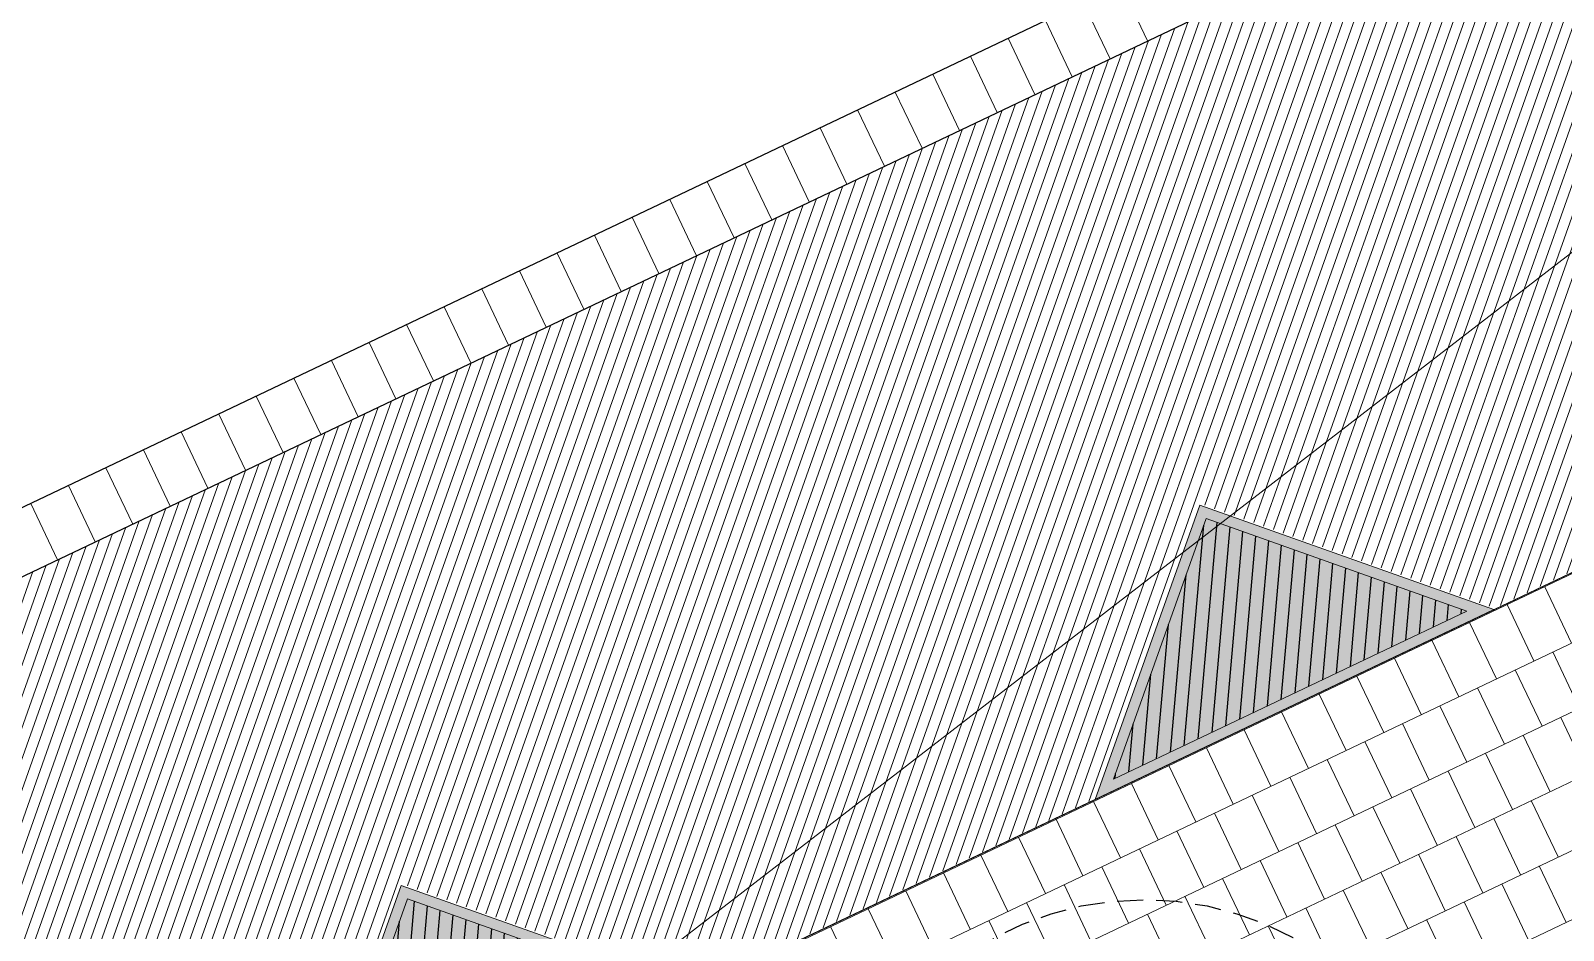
# Model space of a CAD drawing. Header units: metres. Extents: x 678805 to 1359287, y 2747329 to 5497370.
# Drawn here: x 679722.23 to 679736.96, y 2748722.57 to 2748731.21 of the extents above; entities that cross this region are included whole.
import ezdxf
from ezdxf.enums import TextEntityAlignment as Align

# ---------------------------------------------------------------- set-up
doc = ezdxf.new("R2010")
doc.units = ezdxf.units.M
doc.linetypes.add('XREF_MON_SFT_TREES$0$HIDDEN', pattern=[0.375, 0.25, -0.125])
for name, color, linetype in [('00_XREF_MON_HSC_PAVEMENT', 7, 'Continuous'), ('00_XREF_TWQ_SFT_TREES', 7, 'Continuous'), ('XREF_MON_GENERAL_LAYOUT$0$02-L-Plan Change', 8, 'Continuous'), ('XREF_MON_HSC_PAVEMENT$0$03-TR-Tree Pit_Green', 74, 'Continuous'), ('XREF_MON_SFT_TREES$0$SL_TREE_CANOPY', 251, 'XREF_MON_SFT_TREES$0$HIDDEN'), ('XREF_MON_SFT_TREES$0$SL_TREE_TRUNK', 251, 'Continuous')]:
    doc.layers.add(name, color=color, linetype=linetype)
for name, color, linetype, true_color in [('02-L-Waterfeatures 01', 7, 'Continuous', 0x4da6ff), ('XREF_MON_HSC_PAVEMENT$0$03-TR-Tree Pit_White', 7, 'Continuous', 0xfcfcfc), ('XREF_MON_SFT_TREES$0$SL_TREE_ACACIA_ETBAICA', 7, 'Continuous', 0x405700), ('XREF_MON_SFT_TREES$0$SL_TREE_ACACIA_NILOTICA', 7, 'Continuous', 0x264d00)]:
    doc.layers.add(name, color=color, linetype=linetype, true_color=true_color)
for name, color, linetype, lineweight in [('XREF_MON_GENERAL_LAYOUT$0$02-L-Level Curves 1m', 37, 'Continuous', 5), ('XREF_MON_GENERAL_LAYOUT$0$02-L-Material Change', 251, 'Continuous', 5), ('XREF_MON_GENERAL_LAYOUT$0$04-BK-Tree Pit', 6, 'Continuous', 5), ('XREF_MON_HSC_PAVEMENT$0$02-L-B-Flat Bar', 251, 'Continuous', 5), ('XREF_MON_HSC_PAVEMENT$0$04-BK-Tree Pit', 6, 'Continuous', 5)]:
    doc.layers.add(name, color=color, linetype=linetype, lineweight=lineweight)
for name, color, linetype, lineweight, true_color in [('XREF_MON_HSC_PAVEMENT$0$02-L-Joints-Paviment_07_Precast Concrete Blocks 60X40', 7, 'Continuous', 5, 0x999999), ('XREF_MON_HSC_PAVEMENT$0$03-TR-Pavement_07_Precast Concrete Blocks 20X10', 7, 'Continuous', 5, 0x999999), ('XREF_MON_HSC_PAVEMENT$0$03-TR-Pavement_07_Precast Concrete Blocks 60X40', 7, 'Continuous', 5, 0x999999)]:
    doc.layers.add(name, color=color, linetype=linetype, lineweight=lineweight, true_color=true_color)
doc.layers.get('XREF_MON_SFT_TREES$0$SL_TREE_ACACIA_ETBAICA').off()
doc.layers.get('XREF_MON_SFT_TREES$0$SL_TREE_ACACIA_NILOTICA').off()
doc.styles.add('XREF_MON_GENERAL_LAYOUT$0$Standard', font='arial.ttf')

# ---------------------------------------------------------------- blocks, each defined once
blk = doc.blocks.new('XREF_MON_SFT_TREES$0$Acacia_nilotica')
h = blk.add_hatch()
h.set_pattern_fill('ANSI31', color=256, scale=0.1)
edge = h.paths.add_edge_path()
edge.add_arc((0, 0), 4, 0, 360)
at = {"layer": 'XREF_MON_SFT_TREES$0$SL_TREE_TRUNK'}
h = blk.add_hatch(color=256, dxfattribs=at)
h.dxf.hatch_style = 1
edge = h.paths.add_edge_path()
edge.add_arc((0, 0), 0.25, 0, 360)
at = {"layer": 'XREF_MON_SFT_TREES$0$SL_TREE_CANOPY', "linetype": 'XREF_MON_SFT_TREES$0$HIDDEN'}
blk.add_circle((0, 0), 4, dxfattribs=at)
at = {"layer": 'XREF_MON_SFT_TREES$0$SL_TREE_TRUNK'}
blk.add_circle((0, 0), 0.25, dxfattribs=at)
blk = doc.blocks.new('XREF_MON_SFT_TREES$0$Acacia etbaica')
h = blk.add_hatch()
h.set_pattern_fill('ANSI31', color=256, scale=0.1)
edge = h.paths.add_edge_path()
edge.add_arc((0, 0), 3, 0, 360)
at = {"layer": 'XREF_MON_SFT_TREES$0$SL_TREE_TRUNK'}
h = blk.add_hatch(color=256, dxfattribs=at)
h.dxf.hatch_style = 1
edge = h.paths.add_edge_path()
edge.add_arc((0, 0), 0.15, 286.4511, 569.1271)
edge.add_arc((0, 0), 0.15, 209.1271, 286.4511)
at = {"layer": 'XREF_MON_SFT_TREES$0$SL_TREE_CANOPY'}
blk.add_circle((0, 0), 3, dxfattribs=at)
at = {"layer": 'XREF_MON_SFT_TREES$0$SL_TREE_TRUNK'}
blk.add_circle((0, 0), 0.15, dxfattribs=at)
blk.add_circle((0, 0), 0.15, dxfattribs=at)
blk = doc.blocks.new('XREF_MON_SFT_TREES')
at = {"layer": 'XREF_MON_SFT_TREES$0$SL_TREE_ACACIA_ETBAICA', "rotation": 25.44812939262281}
blk.add_blockref('XREF_MON_SFT_TREES$0$Acacia etbaica', (679732.935, 2748719.866), dxfattribs=at)
at = {"layer": 'XREF_MON_SFT_TREES$0$SL_TREE_ACACIA_NILOTICA', "rotation": 25.44812939262281}
blk.add_blockref('XREF_MON_SFT_TREES$0$Acacia_nilotica', (679739.415, 2748718.153), dxfattribs=at)
blk = doc.blocks.new('XREF_MON_HSC_PAVEMENT$0$Alcorque Parking 8m2')
at = {"layer": 'XREF_MON_HSC_PAVEMENT$0$03-TR-Tree Pit_Green', "ltscale": 0.3}
h = blk.add_hatch(dxfattribs=at)
h.set_pattern_fill('ANSI31', color=256, scale=0.04, angle=40)
h.set_pattern_definition([(85, (-679726.04474, -2748720.75428), (-0.1265167266577, 0.011068779329), [])])
h.paths.add_polyline_path([(-1.079, -0.384), (2.316, 1.231), (-0.189, 2.121)])
at = {"layer": 'XREF_MON_HSC_PAVEMENT$0$03-TR-Tree Pit_White'}
h = blk.add_hatch(color=256, dxfattribs=at)
h.dxf.hatch_style = 1
h.paths.add_polyline_path([(-1.254, -0.578), (2.577, 1.245), (-0.25, 2.249)])
blk = doc.blocks.new('XREF_MON_HSC_PAVEMENT')
at = {"layer": 'XREF_MON_HSC_PAVEMENT$0$03-TR-Pavement_07_Precast Concrete Blocks 20X10'}
h = blk.add_hatch(dxfattribs=at)
h.set_pattern_fill('ANSI31', color=256, scale=0.0315, angle=25.5)
h.set_pattern_definition([(70.5, (0, 0), (-0.094275932128, 0.033384858509), [])])
edge = h.paths.add_edge_path()
edge.add_line((679693.238, 2748712.205), (679695.035, 2748708.429))
edge.add_line((679695.035, 2748708.429), (679697.925, 2748707.403))
edge.add_line((679697.925, 2748707.403), (679701.77, 2748709.232))
edge.add_line((679701.77, 2748709.232), (679702.775, 2748712.059))
edge.add_line((679702.775, 2748712.059), (679705.602, 2748711.055))
edge.add_line((679705.602, 2748711.055), (679709.447, 2748712.885))
edge.add_line((679709.447, 2748712.885), (679710.451, 2748715.712))
edge.add_line((679710.451, 2748715.712), (679713.278, 2748714.708))
edge.add_line((679713.278, 2748714.708), (679717.123, 2748716.538))
edge.add_line((679717.123, 2748716.538), (679718.127, 2748719.365))
edge.add_line((679718.127, 2748719.365), (679720.954, 2748718.361))
edge.add_line((679720.954, 2748718.361), (679724.792, 2748720.187))
edge.add_line((679724.792, 2748720.187), (679725.802, 2748723.017))
edge.add_line((679725.802, 2748723.017), (679728.63, 2748722.014))
edge.add_line((679728.63, 2748722.014), (679732.474, 2748723.843))
edge.add_line((679732.474, 2748723.843), (679733.444, 2748726.576))
edge.add_line((679733.444, 2748726.576), (679733.478, 2748726.669))
edge.add_line((679733.478, 2748726.669), (679736.304, 2748725.666))
edge.add_line((679736.304, 2748725.666), (679740.149, 2748727.495))
edge.add_line((679740.149, 2748727.495), (679741.153, 2748730.322))
edge.add_line((679741.153, 2748730.322), (679743.98, 2748729.318))
edge.add_line((679743.98, 2748729.318), (679747.825, 2748731.148))
edge.add_line((679747.825, 2748731.148), (679748.847, 2748734.036))
edge.add_line((679748.847, 2748734.036), (679747.049, 2748737.816))
edge.add_line((679747.049, 2748737.816), (679693.237, 2748712.208))
at = {"layer": 'XREF_MON_HSC_PAVEMENT$0$02-L-B-Flat Bar'}
blk.add_lwpolyline([(679697.907, 2748707.394), (679747.819, 2748731.132)], dxfattribs=at)
at = {"layer": 'XREF_MON_HSC_PAVEMENT$0$02-L-Joints-Paviment_07_Precast Concrete Blocks 60X40'}
blk.add_line((679693.237, 2748712.208), (679747.049, 2748737.816), dxfattribs=at)
for points in [[(679732.968, 2748731.115), (679732.71, 2748731.656)], [(679732.607, 2748730.943), (679732.349, 2748731.484)], [(679732.245, 2748730.771), (679731.988, 2748731.312)], [(679731.884, 2748730.599), (679731.627, 2748731.14)], [(679731.523, 2748730.427), (679731.266, 2748730.968)], [(679731.162, 2748730.255), (679730.904, 2748730.796)], [(679730.801, 2748730.084), (679730.543, 2748730.624)], [(679730.439, 2748729.912), (679730.182, 2748730.452)], [(679730.078, 2748729.74), (679729.821, 2748730.281)], [(679729.717, 2748729.568), (679729.46, 2748730.109)], [(679729.356, 2748729.396), (679729.099, 2748729.937)], [(679728.995, 2748729.224), (679728.737, 2748729.765)], [(679728.633, 2748729.052), (679728.376, 2748729.593)], [(679728.272, 2748728.88), (679728.015, 2748729.421)], [(679727.911, 2748728.709), (679727.654, 2748729.249)], [(679727.55, 2748728.537), (679727.293, 2748729.077)], [(679727.189, 2748728.365), (679726.931, 2748728.906)], [(679726.828, 2748728.193), (679726.57, 2748728.734)], [(679726.466, 2748728.021), (679726.209, 2748728.562)], [(679726.105, 2748727.849), (679725.848, 2748728.39)], [(679725.744, 2748727.677), (679725.487, 2748728.218)], [(679725.383, 2748727.505), (679725.125, 2748728.046)], [(679725.022, 2748727.334), (679724.764, 2748727.874)], [(679724.66, 2748727.162), (679724.403, 2748727.702)], [(679724.299, 2748726.99), (679724.042, 2748727.531)], [(679723.938, 2748726.818), (679723.681, 2748727.359)], [(679723.577, 2748726.646), (679723.319, 2748727.187)], [(679723.216, 2748726.474), (679722.958, 2748727.015)], [(679722.854, 2748726.302), (679722.597, 2748726.843)], [(679722.493, 2748726.13), (679722.236, 2748726.671)], [(679736.785, 2748725.872), (679737.043, 2748725.331)], [(679736.424, 2748725.7), (679736.681, 2748725.159)], [(679736.062, 2748725.529), (679736.32, 2748724.987)], [(679735.701, 2748725.357), (679735.959, 2748724.815)], [(679735.34, 2748725.185), (679735.598, 2748724.643)], [(679736.862, 2748725.245), (679737.12, 2748724.703)], [(679736.501, 2748725.073), (679736.759, 2748724.531)], [(679734.979, 2748725.013), (679735.237, 2748724.471)], [(679736.14, 2748724.901), (679736.397, 2748724.359)], [(679734.618, 2748724.841), (679734.875, 2748724.299)], [(679734.256, 2748724.669), (679734.514, 2748724.127)], [(679735.778, 2748724.729), (679736.036, 2748724.187)], [(679736.939, 2748724.617), (679737.197, 2748724.075)], [(679733.895, 2748724.497), (679734.153, 2748723.956)], [(679735.417, 2748724.557), (679735.675, 2748724.015)], [(679733.534, 2748724.325), (679733.792, 2748723.784)], [(679735.056, 2748724.385), (679735.314, 2748723.843)], [(679736.578, 2748724.445), (679736.836, 2748723.903)], [(679733.173, 2748724.154), (679733.431, 2748723.612)], [(679734.695, 2748724.213), (679734.953, 2748723.672)], [(679736.217, 2748724.273), (679736.475, 2748723.731)], [(679734.334, 2748724.042), (679734.591, 2748723.5)], [(679735.856, 2748724.101), (679736.113, 2748723.56)], [(679732.812, 2748723.982), (679733.069, 2748723.44)], [(679733.972, 2748723.87), (679734.23, 2748723.328)], [(679735.494, 2748723.929), (679735.752, 2748723.388)], [(679732.45, 2748723.81), (679732.708, 2748723.268)], [(679735.133, 2748723.758), (679735.391, 2748723.216)], [(679736.655, 2748723.817), (679736.913, 2748723.276)], [(679732.089, 2748723.638), (679732.347, 2748723.096)], [(679733.611, 2748723.698), (679733.869, 2748723.156)], [(679734.772, 2748723.586), (679735.03, 2748723.044)], [(679736.294, 2748723.645), (679736.552, 2748723.104)], [(679731.728, 2748723.466), (679731.986, 2748722.924)], [(679733.25, 2748723.526), (679733.508, 2748722.984)], [(679735.933, 2748723.474), (679736.191, 2748722.932)], [(679731.367, 2748723.294), (679731.625, 2748722.752)], [(679732.889, 2748723.354), (679733.147, 2748722.812)], [(679734.411, 2748723.414), (679734.669, 2748722.872)], [(679735.572, 2748723.302), (679735.829, 2748722.76)], [(679732.528, 2748723.182), (679732.785, 2748722.64)], [(679734.05, 2748723.242), (679734.307, 2748722.7)], [(679735.21, 2748723.13), (679735.468, 2748722.588)], [(679736.732, 2748723.19), (679736.99, 2748722.648)], [(679731.006, 2748723.122), (679731.264, 2748722.581)], [(679732.166, 2748723.01), (679732.424, 2748722.468)], [(679733.688, 2748723.07), (679733.946, 2748722.528)], [(679736.371, 2748723.018), (679736.629, 2748722.476)], [(679730.645, 2748722.95), (679730.902, 2748722.409)], [(679731.805, 2748722.838), (679732.063, 2748722.297)], [(679733.327, 2748722.898), (679733.585, 2748722.356)], [(679734.849, 2748722.958), (679735.107, 2748722.416)], [(679736.01, 2748722.846), (679736.268, 2748722.304)], [(679730.283, 2748722.779), (679730.541, 2748722.237)], [(679732.966, 2748722.726), (679733.224, 2748722.184)], [(679734.488, 2748722.786), (679734.746, 2748722.244)], [(679729.922, 2748722.607), (679730.18, 2748722.065)], [(679731.444, 2748722.666), (679731.702, 2748722.125)], [(679734.127, 2748722.614), (679734.385, 2748722.072)], [(679735.649, 2748722.674), (679735.907, 2748722.132)]]:
    blk.add_lwpolyline(points, dxfattribs=at)
at = {"layer": 'XREF_MON_HSC_PAVEMENT$0$03-TR-Pavement_07_Precast Concrete Blocks 60X40'}
for p, q in [((679602.439, 2748661.942), (679961.734, 2748832.918)), ((679602.698, 2748661.401), (679961.992, 2748832.376)), ((679602.956, 2748660.859), (679962.25, 2748831.835)), ((679603.215, 2748660.318), (679962.509, 2748831.293)), ((679603.474, 2748659.776), (679962.768, 2748830.752)), ((679603.732, 2748659.235), (679963.026, 2748830.21))]:
    blk.add_line(p, q, dxfattribs=at)
at = {"layer": 'XREF_MON_HSC_PAVEMENT$0$04-BK-Tree Pit'}
for p in [(679733.72, 2748724.407), (679726.045, 2748720.754)]:
    blk.add_blockref('XREF_MON_HSC_PAVEMENT$0$Alcorque Parking 8m2', p, dxfattribs=at)
blk = doc.blocks.new('XREF_MON_GENERAL_LAYOUT$0$Alcorque Parking 8m2')
blk.add_lwpolyline([(2.316, 1.231), (-0.189, 2.121), (-1.079, -0.384)], close=True)
at = {"layer": 'XREF_MON_GENERAL_LAYOUT$0$02-L-Material Change'}
blk.add_lwpolyline([(2.577, 1.245), (-0.25, 2.249), (-1.254, -0.578)], close=True, dxfattribs=at)
blk = doc.blocks.new('XREF_MON_GENERAL_LAYOUT')
at = {"layer": 'XREF_MON_GENERAL_LAYOUT$0$02-L-Level Curves 1m', "ltscale": 0.3}
blk.add_lwpolyline([(679744.861, 2748737.439), (679750.522, 2748739.48), (679678.095, 2748683.621)], dxfattribs=at)
at = {"layer": 'XREF_MON_GENERAL_LAYOUT$0$02-L-Material Change', "ltscale": 0.3}
blk.add_lwpolyline([(679697.939, 2748707.398), (679747.816, 2748731.133)], dxfattribs=at)
at = {"layer": 'XREF_MON_GENERAL_LAYOUT$0$02-L-Plan Change'}
for p, q in [((679693.34, 2748712.922, 0), (679746.43, 2748738.186, 0)), ((679693.598, 2748712.38, 0), (679746.688, 2748737.644, 0))]:
    blk.add_line(p, q, dxfattribs=at)
at = {"layer": 'XREF_MON_GENERAL_LAYOUT$0$04-BK-Tree Pit'}
for p in [(679733.72, 2748724.407), (679726.045, 2748720.754)]:
    blk.add_blockref('XREF_MON_GENERAL_LAYOUT$0$Alcorque Parking 8m2', p, dxfattribs=at)
at = {"style": 'XREF_MON_GENERAL_LAYOUT$0$Standard'}
for tag, rotation, p in [('604,00', 330.2643, (679905.77, 2748776.558)), ('603,00', 330.2643, (679901.861, 2748753.477)), ('600,00', 133.826, (679944.597, 2748745.153)), ('602,00', 330.2643, (679883.319, 2748738.727)), ('601,00', 117.8906, (679920.972, 2748732.87)), ('601,00', 330.2643, (679864.777, 2748723.976)), ('600,00', 40.8833, (679777.405, 2748705.444, 1.17)), ('602,00', 330.2643, (679941.275, 2748705.483)), ('601,00', 40.8833, (679701.798, 2748703.889, 1.17)), ('598,00', 62.091, (679810.267, 2748702.619)), ('600,00', 330.2643, (679877.781, 2748691.131)), ('600,00', 19.5511, (679920.444, 2748685.496)), ('601,00', 330.2643, (679934.813, 2748683.804)), ('599,00', 330.2643, (679854.567, 2748679.061)), ('600,00', 88.3928, (679743.913, 2748675.572)), ('599,00', 20.6086, (679924.26, 2748675.216)), ('601,00', 88.3928, (679728.035, 2748671.318, -2)), ('602,00', 88.3928, (679711.826, 2748665.966, -1)), ('603,00', 88.3928, (679695.615, 2748660.611)), ('599,00', 40.8833, (679788.807, 2748655.829, 1.17)), ('601,00', 40.8833, (679627.612, 2748644.603, 1.17)), ('603,00', 41.7058, (679702.499, 2748628.484, 1.17)), ('600,00', 40.8833, (679645.925, 2748597.926, 1.17)), ('599,00', 34.2277, (679673.574, 2748555.136, 5.34))]:
    blk.add_attdef(tag, text='', height=1, rotation=rotation, dxfattribs=at).set_placement(p, align=Align.MIDDLE)
at = {"ltscale": 0.3, "style": 'XREF_MON_GENERAL_LAYOUT$0$Standard'}
for tag, rotation, p in [('603,50', 330.2643, (679911.501, 2748760.57)), ('602,50', 330.2643, (679892.865, 2748745.846)), ('600,50', 133.826, (679933.048, 2748738.729)), ('601,50', 330.2643, (679873.581, 2748731.671)), ('601,50', 101.2857, (679909.522, 2748726.945)), ('602,50', 330.2643, (679948.625, 2748713.86)), ('600,50', 39.606, (679743.243, 2748706.971)), ('600,50', 330.2643, (679880.266, 2748702.726)), ('600,50', 17.3537, (679917.615, 2748690.554)), ('599,50', 330.2643, (679867.197, 2748684.716)), ('599,50', 18.8944, (679921.71, 2748680.578)), ('599,50', 39.606, (679778.991, 2748677.241)), ('600,50', 88.3928, (679735.925, 2748673.586)), ('601,50', 88.3928, (679719.906, 2748668.581)), ('602,50', 88.3928, (679703.474, 2748663.452)), ('598,50', 330.2643, (679861.765, 2748662.397)), ('601,50', 39.606, (679610.513, 2748662.061)), ('600,00', 41.7058, (679752.308, 2748637.685)), ('601,00', 41.7058, (679736.044, 2748634.538)), ('599,00', 35.0835, (679763.043, 2748634.415, 1.17)), ('602,00', 41.7058, (679720.174, 2748633.096, 1.17)), ('600,00', 35.0835, (679747.063, 2748629.903, 1.17)), ('601,00', 35.0835, (679731.246, 2748625.239, 1.17)), ('600,50', 39.606, (679636.92, 2748621.339)), ('602,00', 35.0835, (679715.4, 2748620.639, 1.17)), ('599,50', 28.7604, (679659.482, 2748574.323))]:
    blk.add_attdef(tag, text='', height=1, rotation=rotation, dxfattribs=at).set_placement(p, align=Align.MIDDLE)

msp = doc.modelspace()

# ---------------------------------------------------------------- block references
at = {"layer": '00_XREF_MON_HSC_PAVEMENT'}
msp.add_blockref('XREF_MON_HSC_PAVEMENT', (0, 0), dxfattribs=at)
at = {"layer": '00_XREF_TWQ_SFT_TREES'}
msp.add_blockref('XREF_MON_SFT_TREES', (0, 0), dxfattribs=at)
at = {"layer": '02-L-Waterfeatures 01', "color": 18, "true_color": 0x000000}
msp.add_blockref('XREF_MON_GENERAL_LAYOUT', (0, 0), dxfattribs=at)

doc.saveas('drawing.dxf')
